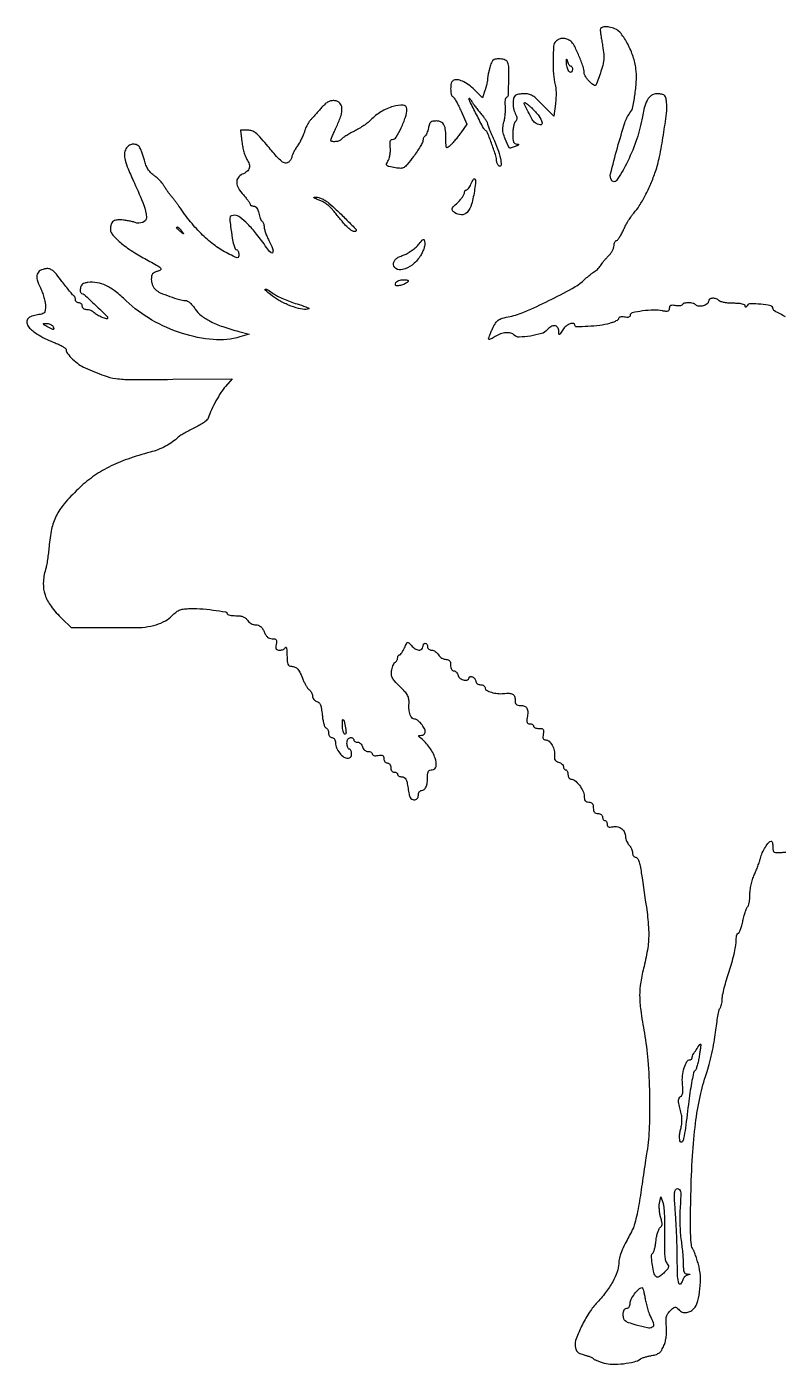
# Model space of a CAD drawing. Extents: x 0 to 658, y 1 to 582.
# Drawn here: x 0 to 329, y 1 to 582 of the extents above; entities that cross this region are included whole.
import ezdxf

# ---------------------------------------------------------------- set-up
doc = ezdxf.new("R2010")
doc.units = 0

msp = doc.modelspace()

# ---------------------------------------------------------------- linework, layer by layer
msp.add_lwpolyline([(329.55856, 455.901382, -0.00926), (324.754093, 458.452816, -0.262263), (324.042394, 459.610709, 0.34719), (323.096714, 460.718787, 0.024228), (318.769394, 461.361828, 0.025044), (314.35709, 461.578188, 0.256343), (312.810223, 460.727175, -0.021957), (312.450011, 460.21164, -0.202998), (312.218341, 460.080078, -0.387467), (312.064716, 460.190541, -0.048687), (312.015313, 460.634615, 0.292465), (311.703231, 461.108309, 0.050109), (310.630424, 461.462691, 0.037384), (309.023411, 461.696006, 0.017363), (306.915385, 461.769231, -0.020163), (304.886952, 461.851062, -0.024344), (302.996731, 462.096875, -0.024073), (301.454572, 462.451677, -0.128482), (300.715385, 462.884615, 0.110935), (299.383952, 463.727601, 0.100395), (297.7694, 463.960642, 0.132282), (296.496802, 463.539188, 0.252136), (296, 462.616631, -0.239968), (295.430294, 461.497944, -0.086479), (293.77969, 460.687935, -0.082105), (291.872244, 460.458251, -0.1875), (290.567247, 461.032753, 0.137901), (289.333885, 461.724792, 0.055135), (287.395381, 461.972498, 0.055453), (285.529206, 461.796829, 0.205985), (284.582884, 461.134109, -0.174824), (284.204612, 460.83376, -0.0501), (283.463549, 460.664299, -0.043863), (282.529283, 460.629694, -0.034573), (281.523867, 460.750687, 0.032424), (280.294143, 460.90403, 0.127542), (279.550908, 460.757633, 0.19199), (279.142853, 460.31363, 0.091219), (279, 459.537122, -0.094858), (278.845214, 458.728581, -0.217319), (278.40742, 458.308701, -0.117568), (277.572328, 458.222829, -0.021156), (276.021763, 458.49522, 0.061362), (272.305849, 458.844174, 0.027699), (267.421007, 458.431296, 0.019684), (262.869803, 457.607494, 0.351591), (262, 456.523449, -0.180483), (261.819172, 456.038812, -0.140522), (261.344317, 455.729505, -0.086156), (260.561643, 455.630177, -0.035823), (259.5, 455.755249, 0.038103), (258.522257, 455.865924, 0.06814), (257.718932, 455.785709, 0.102448), (257.190983, 455.537306, 0.235947), (257, 455.155121, -0.236642), (256.757591, 454.671619, -0.036702), (255.827228, 454.077966, -0.034286), (254.536895, 453.492367, -0.023619), (253.007584, 453.002042, -0.033919), (248.834324, 452.176822, -0.018741), (243.655746, 451.709837, -0.009642), (238.678764, 451.544677, -0.418287), (238, 452.214079, 0.351364), (237.382639, 452.984142, 0.145449), (235.95882, 452.884837, 0.082944), (234.144138, 451.836123, 0.08175), (232.758226, 450.25, -0.003946), (231.633549, 448.467579, -0.181689), (231.292738, 448.213534, -0.480653), (231.076104, 448.366561, -0.011968), (231.026609, 449.75, 0.155895), (230.514447, 451.289694, 0.220238), (229.269378, 451.98094, 0.154801), (227.546986, 451.57056, 0.080582), (225.843677, 450.130396, -0.146277), (223.47775, 448.606541, -0.031612), (218.6738, 447.539809, -0.029437), (213.833035, 447.071478, -0.2087), (211.686178, 447.913822, 0.138709), (210.176613, 448.757694, 0.075277), (208.041632, 448.937047, 0.066387), (205.662011, 448.457051, 0.062185), (203.433608, 447.364542, -0.016488), (202.450365, 446.765671, -0.025662), (201.562559, 446.322728, -0.023178), (200.840659, 446.046772, -0.289377), (200.569133, 446.114542, -0.272129), (200.496332, 446.423448, -0.009835), (200.89221, 447.619629, -0.015627), (201.451947, 449.060511, -0.010036), (202.186368, 450.696961, -0.027825), (203.520464, 453.153273, -0.102013), (204.729227, 454.433965, -0.085995), (206.454607, 455.244959, -0.016435), (209.836026, 456.054395, 0.052577), (216.162853, 458.061176, 0.011259), (226.626378, 462.919906, 0.010803), (236.841481, 468.223006, 0.060306), (241.850705, 471.806072, -0.009184), (243.108183, 472.915688, -0.008199), (244.453463, 474.02204, -0.008254), (245.695132, 474.976476, -0.025146), (246.579605, 475.566831, 0.04084), (247.3415, 476.110649, 0.024509), (248.154867, 476.869217, 0.024447), (248.894895, 477.708975, 0.038702), (249.433169, 478.502384, -0.029255), (249.999552, 479.37211, -0.012685), (250.847556, 480.462285, -0.012502), (251.810382, 481.579148, -0.016234), (252.75, 482.550224, 0.043165), (253.611027, 483.541646, 0.037053), (254.339063, 484.716479, 0.038736), (254.839817, 485.890165, 0.081639), (255, 486.864671, -0.044636), (255.073115, 487.682055, -0.064485), (255.292245, 488.372747, -0.084371), (255.614686, 488.839683, -0.202216), (255.994877, 489, 0.229076), (256.494986, 489.241815, 0.020773), (257.333363, 490.395312, 0.023642), (258.252751, 491.930201, 0.016205), (259.154362, 493.75, -0.017105), (260.15064, 495.751816, -0.013673), (261.355012, 497.839063, -0.013894), (262.577204, 499.710733, -0.033696), (263.606275, 501, 0.044811), (265.99246, 504.129535, 0.020338), (268.559357, 508.600237, 0.019299), (270.998678, 513.755726, 0.019605), (273.019308, 519.057315, 0.031232), (274.737994, 525.453833, 0.010636), (276.449261, 534.923814, 0.009366), (277.75408, 544.266006, 0.054085), (277.813712, 549.24526, 0.031951), (277.524319, 551.03884, 0.136109), (277.014127, 551.985283, 0.142137), (276.102572, 552.51139, 0.035992), (274.399231, 552.802228, 0.128138), (271.764549, 552.383191, 0.146091), (269.821551, 550.737493, 0.080211), (268.343135, 547.40764, 0.019353), (267.027878, 541.5, -0.039955), (264.518219, 532.074687, -0.031538), (260.375641, 522.362023, -0.03409), (256.138264, 515.201742, -0.555712), (253.847771, 515.307535, -0.191539), (253.483847, 518.054599, -0.005836), (256.473072, 529.361663, -0.00926), (259.69007, 540.19553, -0.086806), (261.928804, 544.492116, 0.111637), (263.16716, 547.183969, 0.018474), (264.15014, 552.846768, 0.021417), (264.708521, 558.892292, 0.042803), (264.534511, 563.686469, 0.05185), (263.315105, 569.003516, 0.039595), (260.943987, 574.48603, 0.039978), (258.057646, 579.016431, 0.141), (255.323009, 581.067292, 0.036932), (252.893778, 581.790857, 0.069174), (250.853609, 581.949351, 0.113671), (249.507316, 581.552039, 0.2707), (249, 580.683659, 0.033325), (249.053836, 579.876811, 0.003908), (249.307496, 578.090596, 0.004671), (249.645963, 575.969326, 0.003807), (250.046794, 573.704688, -0.027255), (250.536228, 569.910849, -0.05741), (250.414999, 566.947888, -0.038925), (249.580404, 563.437191, -0.007097), (247.442329, 557.100203, -0.147617), (247.059273, 556.577815, -0.24123), (246.53016, 556.486145, -0.096479), (245.743787, 556.909867, -0.016901), (244.473902, 558.024517, -0.030665), (243.527101, 559.030106, -0.032158), (242.726561, 560.128778, -0.033984), (242.166159, 561.160817, -0.107712), (241.999496, 561.924314, 0.083544), (241.535299, 564.677698, 0.016742), (239.742199, 569.339369, 0.015026), (237.660996, 573.868579, 0.115509), (236.182109, 575.657597, 0.070813), (234.493313, 576.599202, 0.094875), (232.77153, 576.909055, 0.10155), (231.14542, 576.556446, 0.092627), (229.728629, 575.585772, 0.178986), (228.762235, 573.485126, 0.015842), (228.49368, 567.557472, 0.021698), (228.677993, 561.373363, 0.048191), (229.472314, 556.731871, -0.048194), (229.717281, 555.30039, -0.016093), (229.804437, 553.175264, -0.015848), (229.750106, 550.801945, -0.017431), (229.544696, 548.511434), (228.863475, 543.059127), (223.912603, 548.088788, 0.01166), (220.974802, 550.937328, 0.062241), (219.163135, 552.237081, 0.096124), (217.467442, 552.773441, 0.049386), (215.230865, 552.809225, 0.023587), (213.128507, 552.534669, 0.123975), (212.075088, 552.059538, 0.154704), (211.494485, 551.198767, 0.043253), (211.167911, 549.587643, 0.043103), (211.132648, 548.300283, 0.028973), (211.304051, 546.838173, 0.029214), (211.637946, 545.431411, 0.050029), (212.097705, 544.317437, -0.028851), (212.662335, 543.098252, -0.088436), (212.842193, 542.209219, -0.12112), (212.680217, 541.477555, -0.081798), (212.179794, 540.779794, 0.114903), (211.723834, 540.046997, 0.028941), (211.346564, 538.683439, 0.027997), (211.086795, 537.032662, 0.025031), (211, 535.3, 0.01678), (211.074052, 533.094013, 0.07874), (211.355429, 531.860467, 0.155459), (211.896525, 531.204689, 0.134877), (212.75, 530.936614, -0.034598), (213.470924, 530.860365, -0.533259), (213.555418, 530.669346, -0.148072), (213.237086, 530.393817, -0.009732), (212.104816, 529.915131, -0.010982), (211.176887, 529.567389, -0.017889), (210.373717, 529.318223, -0.012122), (209.721878, 529.158156, -0.344608), (209.575161, 529.228517, -0.012253), (207.683761, 533.294596, -0.050069), (206.851855, 535.884194, -0.072676), (206.707721, 538.075364, -0.047533), (207.147844, 540.573276, 0.026666), (207.515771, 542.249418, 0.017924), (207.763983, 544.194592, 0.01808), (207.868743, 546.100218, 0.033758), (207.793506, 547.643056, -0.027379), (207.713697, 548.939683, -0.039608), (207.796748, 550.084075, -0.045259), (208.009821, 550.946998, -0.233224), (208.349702, 551.283234, 0.311106), (209.091762, 552.267888, 0.006822), (209.274078, 558.564782, 0.010458), (209.239781, 564.673943, 0.132529), (208.588042, 566.857545, 0.133808), (208.117391, 567.297046, 0.044494), (207.239269, 567.664404, 0.040554), (206.147524, 567.91569, 0.036307), (204.987987, 568, 0.049339), (203.396718, 567.842595, 0.141963), (202.42199, 567.336087, 0.110901), (201.730346, 566.300004, 0.024213), (201.052581, 564.25, 0.00969), (200.653512, 562.696894, 0.009725), (200.315435, 561.131334, 0.009588), (200.073526, 559.755564, 0.037867), (200.005577, 558.899223, -0.042758), (199.932285, 558.077412, -0.013179), (199.684049, 556.857638, -0.013078), (199.333123, 555.501866, -0.013999), (198.918845, 554.197045), (197.837691, 551.095642), (194.399779, 554.533555, 0.038546), (191.772127, 556.784543, 0.056718), (189.133566, 558.2882, 0.071259), (186.791787, 558.917148, 0.170031), (185.056835, 558.535126, 0.208582), (184.261728, 557.387641, 0.048583), (184.028052, 555.000904, 0.048582), (184.259287, 552.614184, 0.208847), (185.05327, 551.467077, -0.114789), (185.58904, 550.934775, -0.011416), (186.521564, 549.369292, -0.013899), (187.551271, 547.422926, -0.010607), (188.572659, 545.239789), (191.038777, 539.663457), (188.442696, 535.91731, -0.011193), (187.307745, 534.355442, -0.009561), (186.044241, 532.760301, -0.009671), (184.839409, 531.353922, -0.026888), (183.923307, 530.430594, -0.020219), (182.707446, 529.416568, -0.392327), (182.259887, 529.458335, -0.177501), (182.025592, 530.047236, -0.005953), (181.986345, 532.595012, 0.020138), (181.797452, 536.90809, 0.093393), (181.13444, 539.301082, 0.169464), (179.871385, 540.546901, 0.111152), (177.858369, 541, 0.041442), (176.301581, 540.870746, 0.136999), (175.378375, 540.438402, 0.130445), (174.786949, 539.575944, 0.036084), (174.345838, 537.979191, -0.022316), (174.050612, 536.783255, -0.026569), (173.66334, 535.687645, -0.026878), (173.245644, 534.815467, -0.129935), (172.870838, 534.420174, 0.096425), (172.537272, 534.112012, 0.052647), (172.255809, 533.628881, 0.049719), (172.064596, 533.057547, 0.05596), (172, 532.482192, -0.123107), (171.793704, 531.65702, -0.012132), (170.779183, 529.861156, -0.014739), (169.43569, 527.755696, -0.011171), (167.844029, 525.525156, -0.009111), (165.180432, 522.09557, -0.082095), (163.766506, 520.834261, -0.141773), (162.333163, 520.417561, -0.044987), (160.094029, 520.616607, -0.007144), (157.09051, 521.203166, -0.158676), (156.329443, 521.640825, -0.289503), (156.210807, 522.329509, -0.024602), (157.015094, 524.028204, 0.059442), (157.438934, 525.112423, 0.028718), (157.730322, 526.57628, 0.027994), (157.861899, 528.156126, 0.03585), (157.796915, 529.61385, -0.023856), (157.693673, 531.118365, -0.06809), (157.813982, 532.158465, -0.122789), (158.144559, 532.77013, -0.21078), (158.665617, 533, 0.261296), (160.310052, 533.922344, 0.025867), (162.548539, 538.051752, 0.031865), (164.392762, 542.651548, 0.077404), (164.984944, 546.25, 0.404468), (163.419714, 547.896493, 0.085317), (159.080532, 547.337001, 0.059963), (153.696039, 544.943815, 0.071046), (149.369466, 541.446, -0.042079), (148.208321, 540.390835, -0.014854), (146.381721, 539.076296, -0.014624), (144.279397, 537.743998, -0.016647), (142.190235, 536.596399, 0.010173), (140.210781, 535.542185, 0.013117), (138.439593, 534.490216, 0.010915), (137.013491, 533.547687, 0.10321), (136.511752, 533.019016, -0.179954), (135.644043, 532.344016, -0.056107), (133.99793, 532.022427, -0.062251), (132.477217, 532.088629, -0.365864), (132, 532.653509, -0.096684), (132.086609, 533.097219, -0.00347), (132.752039, 534.704729, -0.006273), (133.57924, 536.597796, -0.004343), (134.560132, 538.718693, 0.031846), (136.404175, 543.359722, 0.097912), (136.804739, 546.700439, 0.17959), (135.840731, 548.795442, 0.169035), (133.716296, 549.819675, 0.066458), (132.218119, 549.79213, 0.083017), (130.898033, 549.359411, 0.065064), (129.563461, 548.42196, 0.025715), (127.987633, 546.819675, -0.00059), (126.72358, 545.398169, -0.000474), (125.360222, 543.871547, -0.000479), (124.097301, 542.462804, -0.001224), (123.178729, 541.445166, 0.039534), (122.413079, 540.453935, 0.023352), (121.654132, 539.164463, 0.023271), (121.012713, 537.797557, 0.036593), (120.606067, 536.566581, -0.036965), (120.16378, 535.231048, -0.015732), (119.386237, 533.513764, -0.015465), (118.438176, 531.725789, -0.019595), (117.448675, 530.13928, 0.013567), (116.511108, 528.675622, 0.01663), (115.719298, 527.257806, 0.015189), (115.136413, 526.03775, 0.104204), (115, 525.39031, -0.090969), (114.904905, 524.871959, -0.042895), (114.608712, 524.256616, -0.040612), (114.177626, 523.647034, -0.045372), (113.667955, 523.13939, -0.209074), (112.264234, 522.734962, -0.135378), (110.684004, 523.404594, -0.047237), (108.407732, 525.586964, -0.006109), (104.060436, 530.75, 0.010634), (101.19513, 534.091118, 0.047913), (99.306281, 535.832827, 0.081748), (97.664011, 536.700388, 0.080894), (95.824253, 537), (92.721418, 537), (93.328574, 531.873517, 0.022144), (93.679133, 529.730787, 0.019467), (94.229764, 527.531986, 0.019915), (94.883424, 525.586462, 0.054073), (95.543853, 524.292728, -0.068322), (96.523378, 522.231416, -0.15358), (96.527482, 520.518485, -0.14869), (95.545116, 519.075147, -0.062695), (93.528065, 517.830833, 0.129), (91.687604, 516.329975, 0.172311), (91.078291, 514.27941, 0.121685), (91.850248, 511.735437, 0.050882), (94, 508.838857, -0.010936), (95.149133, 507.524092, -0.01506), (96.11875, 506.290838, -0.011658), (96.860835, 505.235501, -0.148461), (97, 504.777139, 0.188116), (97.115734, 504.480411, 0.089167), (97.447969, 504.228285, 0.068986), (97.941404, 504.057314, 0.048987), (98.525, 504, -0.160572), (99.177823, 503.784801, -0.080167), (99.792644, 503.155742, -0.062856), (100.305843, 502.189907, -0.041391), (100.654162, 500.979191, 0.022316), (100.949388, 499.783255, 0.026569), (101.33666, 498.687645, 0.026878), (101.754356, 497.815467, 0.129935), (102.129162, 497.420174, -0.121581), (102.463577, 497.078899, -0.047924), (102.744191, 496.478946, -0.043767), (102.935591, 495.742423, -0.041716), (103, 494.971777, 0.067079), (103.134205, 493.975926, 0.017872), (103.614, 492.444721, 0.017789), (104.290128, 490.726873, 0.017488), (105.090212, 489.051428, -0.022448), (106.684726, 485.625415, -0.187865), (106.717103, 483.948816, -0.555732), (105.875966, 483.774596, -0.037961), (103.997032, 486.075993, 0.015103), (99.715188, 491.839002, 0.027321), (95.823763, 496.241733, 0.030628), (92.501298, 499.221662, 0.169049), (90.264982, 500, 0.051288), (88.814587, 499.850833, 0.254313), (88.210461, 499.338838, 0.118417), (88.06468, 498.257055, 0.008627), (88.424331, 495.25, 0.005177), (89.185267, 490.098276, 0.024121), (89.79711, 487.159024, 0.04033), (90.39048, 485.449477, 0.297351), (91.079455, 485, -0.205479), (91.431323, 484.849023, -0.083186), (91.72959, 484.407552, -0.063464), (91.932399, 483.755229, -0.043695), (92, 482.983154, -0.072952), (91.839981, 481.89225, -0.355716), (91.359542, 481.566386, -0.092189), (90.349635, 481.847392, -0.004559), (87.25, 483.399976, -0.041109), (81.678973, 486.859069, -0.032772), (76.282522, 491.435365, -0.02984), (71.057093, 497.13214, -0.022514), (66, 503.958651, 0.009292), (65.293202, 504.967447, 0.005243), (64.400687, 506.165638, 0.005231), (63.474622, 507.35599, 0.008544), (62.661912, 508.343271, -0.014002), (61.848358, 509.353859, -0.007949), (60.918265, 510.61911, -0.007932), (60.021047, 511.924574, -0.012957), (59.307235, 513.062211, 0.038438), (58.523086, 514.18109, 0.02099), (57.404635, 515.430625, 0.020805), (56.154684, 516.611809, 0.030951), (54.959978, 517.526898, -0.05554), (53.633308, 518.650515, -0.050963), (52.542759, 520.069465, -0.045718), (51.66914, 521.823648, -0.031014), (50.990656, 523.951389, 0.013732), (50.47776, 525.775238, 0.014961), (49.878499, 527.516156, 0.014547), (49.279659, 528.970806, 0.068382), (48.803555, 529.736702, 0.127683), (47.42668, 530.72817, 0.128429), (45.74457, 530.921835, 0.123314), (44.13047, 530.265468, 0.112417), (42.950153, 528.906859, 0.113373), (42.347154, 526.69031, 0.070791), (42.621064, 524.0013, 0.039461), (43.887152, 520.202897, 0.009063), (46.637607, 514.023056, -0.015186), (50.767211, 504.429981, -0.090063), (51.82899, 499.095959, -0.318492), (50.332647, 496.907916, -0.174164), (46.92654, 496.875764, 0.025718), (45.450035, 497.306748, 0.015693), (43.670199, 497.669756, 0.015715), (41.879137, 497.919207, 0.026746), (40.369829, 498, 0.031037), (38.589658, 497.889392, 0.115269), (37.542266, 497.502746, 0.135991), (36.870314, 496.732447, 0.050314), (36.377004, 495.365967, 0.073841), (36.226015, 493.837904, 0.106215), (36.575085, 492.528664, 0.068323), (37.574476, 491.094576, 0.016297), (39.619081, 489.018062, 0.028016), (41.604292, 487.330501, 0.012009), (44.42868, 485.294899, 0.011838), (47.549434, 483.264491, 0.015291), (50.511129, 481.558688, -0.003794), (56.309965, 478.394086, -0.067352), (58.01351, 477.121355, -0.450475), (57.970821, 476.298743, -0.107043), (56.573216, 475.607732, 0.051338), (55.304645, 475.146836, 0.121059), (54.534775, 474.508815, 0.115537), (54.127395, 473.565786, 0.04446), (54, 472.135936, 0.053764), (54.128955, 470.94014, 0.041405), (54.514063, 469.684582, 0.042514), (55.079475, 468.558558, 0.073979), (55.75, 467.759271, 0.077289), (57.905233, 466.375341, 0.017126), (61.986591, 464.734303, 0.017538), (66.18766, 463.374774, 0.069589), (68.867405, 463, -0.14293), (69.721891, 462.750643, -0.039517), (70.849269, 461.899168, -0.036501), (72.0295, 460.686802, -0.031172), (73.090013, 459.252487, 0.085411), (75.641893, 456.484283, 0.044934), (79.602957, 453.968655, 0.035333), (84.998828, 451.653036, 0.018418), (92, 449.503342), (96.5, 448.301044), (92.5, 447.156099, -0.090302), (80.903731, 446.0082, -0.056684), (67.497742, 448.65177, -0.053896), (54.246326, 454.500175, -0.060117), (43.076808, 462.875676, 0.025527), (38.385466, 466.928069, 0.053553), (34.292943, 469.46209, 0.06744), (30.431736, 470.710554, 0.072925), (26.481923, 470.838802, 0.040191), (25.048947, 470.558049, 0.098108), (24.093924, 470.073649, 0.11788), (23.500018, 469.325742, 0.073977), (23.180449, 468.25, 0.038728), (23.125504, 467.388094, 0.062534), (23.226982, 466.660937, 0.088462), (23.457915, 466.170441, 0.243208), (23.787592, 466, -0.190019), (24.838911, 465.585493, -0.002844), (29.730184, 460.9662, -0.002726), (34.582853, 456.279994, -0.202032), (35, 455.289755, -0.500801), (34.56921, 454.967524, -0.024744), (32.623162, 455.646805, -0.029292), (30.567479, 456.624345, -0.070856), (29.225211, 457.631932, 0.059088), (28.560334, 458.155833, 0.03901), (27.692495, 458.59813, 0.039026), (26.767109, 458.900023, 0.059404), (25.928571, 459, -0.076226), (25.19176, 459.112985, -0.089419), (24.566518, 459.440625, -0.100747), (24.148544, 459.927955, -0.127718), (24, 460.5, 0.099038), (23.885486, 461.072457, 0.097945), (23.559375, 461.559375, 0.097945), (23.072457, 461.885486, 0.099038), (22.5, 462, -0.09335), (21.92741, 462.107842, -0.096425), (21.440625, 462.416146, -0.099164), (21.114816, 462.876128, -0.105033), (21, 463.416667, 0.048968), (20.944374, 463.983289, 0.052342), (20.779688, 464.515104, 0.058488), (20.537453, 464.936478, 0.12921), (20.25, 465.166667, -0.111663), (19.800485, 465.50179, -0.00426), (18.449274, 467.108477, -0.00746), (16.885352, 469.059136, -0.005168), (15.173061, 471.308998, 0.011424), (12.777628, 474.37608, 0.053015), (11.180255, 475.953025, 0.095783), (9.794035, 476.678321, 0.103018), (8.273923, 476.808998, 0.094374), (5.746102, 476.005541, 0.198262), (4.467518, 474.435409, 0.143367), (4.45004, 471.997517, 0.043685), (5.780885, 468.514104, -0.024737), (6.630508, 466.520083, -0.01998), (7.348135, 464.305508, -0.02042), (7.845804, 462.20446, -0.047973), (8, 460.601057, -0.031459), (7.875245, 458.620214, -0.166892), (7.403287, 457.659265, -0.137949), (6.38827, 457.092359, -0.019159), (4, 456.615991, 0.055953), (1.538539, 455.933825, 0.158577), (0.188571, 454.804409, 0.200795), (-0.060771, 453.290783, 0.094855), (0.765313, 451.45182, 0.081778), (2.30537, 449.877929, 0.022397), (5.202957, 447.945025, 0.022349), (8.681744, 446.049942, 0.023688), (12.25, 444.512842, -0.019406), (14.06965, 443.747391, -0.028132), (15.604687, 442.922217, -0.027227), (16.736137, 442.141606, -0.232147), (17, 441.603924, 0.171578), (17.584969, 439.949431, 0.031478), (19.811268, 437.524054, 0.034186), (22.575722, 435.21025, 0.054771), (25.24458, 433.685308, 0.012794), (33.529587, 430.336785, 0.057301), (38.600858, 429.074086, 0.032288), (44.934164, 428.661853, 0.002121), (63.268787, 428.73148), (89.154158, 428.939607), (86.238367, 425.618704, 0.036347), (84.219652, 422.951442, 0.018416), (82.058953, 419.333575, 0.018234), (80.101496, 415.432732, 0.026689), (78.693884, 411.859453, -0.137066), (78.154388, 411.061196, -0.021608), (76.643893, 409.886897, -0.022617), (74.691967, 408.629186, -0.018039), (72.483475, 407.448113, 0.007214), (70.230098, 406.305054, 0.008633), (68.142995, 405.161779, 0.007596), (66.420148, 404.143994, 0.054988), (65.660089, 403.555747, -0.039266), (63.178326, 401.507341, -0.030115), (60.181957, 399.664778, -0.029294), (56.884751, 398.142447, -0.031199), (53.5, 397.052264, 0.022358), (43.720279, 394.092, 0.033726), (35.545049, 390.576995, 0.037011), (28.505615, 386.285485, 0.036778), (22.16, 380.994802, 0.024075), (16.193439, 374.643145, 0.059826), (12.66934, 369.339693, 0.064765), (10.658847, 363.613078, 0.032362), (9.558146, 356, -0.009887), (9.286476, 353.255268, -0.008519), (8.895002, 350.383189, -0.008605), (8.450571, 347.789709, -0.024437), (8.022165, 346.006602, 0.061801), (7.074819, 340.181037, 0.090904), (7.814864, 335.061112, 0.080298), (10.432879, 330.094509, 0.038769), (15.201949, 324.688286), (19.129474, 320.876572), (29.814737, 320.891725, -0.00093), (34.309002, 320.889734, -0.000831), (38.976829, 320.871227, -0.000833), (43.171873, 320.840638, -0.002588), (46, 320.800665, 0.034471), (51.339625, 321.065761, 0.044959), (56.123643, 322.07733, 0.050907), (60.104087, 323.76006, 0.079604), (63.034773, 326.037224, -0.038181), (64.572392, 327.450008, -0.065225), (66.068604, 328.339823, -0.061414), (67.806721, 328.846373, -0.030104), (70.104676, 329.078606, -0.026385), (75.051463, 329.018105, -0.016432), (80.825651, 328.451295, -0.007539), (86.331878, 327.642818, -0.367845), (87, 326.857544, 0.307389), (87.226013, 326.524648, 0.038429), (88.104339, 326.251903, 0.034578), (89.318566, 326.062004, 0.021506), (90.759453, 326, -0.031208), (92.563583, 325.887285, -0.06387), (93.933904, 325.533943, -0.079355), (94.972788, 324.913602, -0.079132), (95.767927, 324, 0.074269), (96.42104, 323.234769, 0.052843), (97.346296, 322.5875, 0.05279), (98.387937, 322.147889, 0.073602), (99.387154, 322, -0.076782), (100.545407, 321.821079, -0.096917), (101.495202, 321.302503, -0.081572), (102.292565, 320.384203, -0.039907), (103, 319, 0.040396), (103.691461, 317.650306, 0.076529), (104.483175, 316.723507, 0.092243), (105.405544, 316.186641, 0.085999), (106.482648, 316, -0.04657), (107.632748, 315.892648, -0.195091), (108.205514, 315.524321, -0.168962), (108.407054, 314.821345, -0.033344), (108.244751, 313.5, 0.032959), (108.085609, 312.212582, 0.154623), (108.267699, 311.498629, 0.197339), (108.794861, 311.118619, 0.058797), (109.80009, 311, 0.05687), (110.615174, 311.093008, 0.05768), (111.384231, 311.367188, 0.063566), (111.995157, 311.771529, 0.119475), (112.337719, 312.25, -0.630745), (112.533807, 312.26214, -0.085719), (112.717133, 311.7375, -0.026884), (112.856295, 310.493374, -0.010255), (112.921053, 308.75, 0.013534), (113.032848, 306.192513, 0.080163), (113.338132, 304.892983, 0.172534), (113.923666, 304.241877, 0.124809), (114.877555, 304, -0.105612), (116.381901, 303.678661, -0.110691), (117.594577, 302.77318, -0.06705), (118.717627, 301.04035, -0.017703), (120.023679, 298, 0.02241), (120.640084, 296.601511, 0.023839), (121.367821, 295.293216, 0.024315), (122.097949, 294.234911, 0.092703), (122.691276, 293.70031, -0.086816), (123.192239, 293.259423, -0.05372), (123.615562, 292.596886, -0.051895), (123.90293, 291.827666, -0.063543), (124, 291.066941, 0.094121), (124.140015, 290.329727, 0.075254), (124.546453, 289.629005, 0.074103), (125.149463, 289.070578, 0.086041), (125.860264, 288.746793, -0.133566), (126.783402, 288.216598, -0.099572), (127.435285, 287.233255, -0.057329), (127.892468, 285.596521, -0.015516), (128.233431, 282.922439, 0.018915), (128.51196, 280.850346, 0.027016), (128.926676, 279.042223, 0.025725), (129.40519, 277.649385, 0.220128), (129.873167, 277.208944, -0.13178), (130.30444, 276.92404, -0.067115), (130.668993, 276.380648, -0.059451), (130.916203, 275.677604, -0.054896), (131, 274.916667, 0.076722), (131.113024, 274.184424, 0.089679), (131.440625, 273.563021, 0.100762), (131.92795, 273.14761, 0.12694), (132.5, 273, -0.137322), (133.108533, 272.829658, -0.114556), (133.590221, 272.358835, -0.089286), (133.897732, 271.611978, -0.053171), (134, 270.65301, 0.106029), (134.461679, 268.500356, 0.064163), (135.831273, 266.269948, 0.066509), (137.631213, 264.562161, 0.15787), (139.367295, 264, 0.110431), (140.020785, 264.146112, 0.112021), (140.545912, 264.55624, 0.099825), (140.884118, 265.197022, 0.071786), (141, 266, 0.048028), (140.926307, 266.765418, 0.068025), (140.70625, 267.4125, 0.088204), (140.381882, 267.848523, 0.191087), (140, 268, -0.226478), (139.617064, 268.182831, -0.074992), (139.29375, 268.734375, -0.057076), (139.073116, 269.542644, -0.038131), (139, 270.5, -0.04716), (139.09863, 271.543379, -0.088208), (139.4, 272.333333, -0.118484), (139.88002, 272.822179, -0.140575), (140.5, 273, -0.064853), (141.073457, 272.925306, -0.082425), (141.559375, 272.70625, -0.098894), (141.884432, 272.381354, -0.148195), (142, 272, 0.156778), (142.122603, 271.618601, 0.097394), (142.468126, 271.29375, 0.079473), (142.984222, 271.074462, 0.060868), (143.59362, 271, -0.114309), (144.241886, 270.849832, -0.075597), (144.872748, 270.4125, -0.069688), (145.391003, 269.764455, -0.070024), (145.710251, 269, 0.081717), (146.051899, 268.232588, 0.073995), (146.631104, 267.584907, 0.076311), (147.354863, 267.149974, 0.097502), (148.116631, 267, -0.057358), (148.836987, 266.917091, -0.076643), (149.44676, 266.672005, -0.095604), (149.855439, 266.309364, -0.165072), (150, 265.883423, 0.222095), (150.189445, 265.477964, 0.112088), (150.702744, 265.215051, 0.072403), (151.501153, 265.130452, 0.037491), (152.5, 265.244751, -0.032898), (153.753309, 265.399832, -0.141627), (154.478407, 265.234605, -0.196163), (154.870273, 264.747994, -0.072767), (155, 263.861328, 0.079112), (155.113208, 263.150319, 0.090879), (155.440625, 262.546765, 0.100774), (155.927921, 262.143259, 0.123305), (156.5, 262, -0.130775), (157.075754, 261.846791, -0.10214), (157.5625, 261.416667, -0.08892), (157.888136, 260.769411, -0.072314), (158, 260, 0.072314), (158.111864, 259.230589, 0.08892), (158.4375, 258.583333, 0.10214), (158.924246, 258.153209, 0.130775), (159.5, 258, -0.064853), (160.073457, 257.925306, -0.082425), (160.559375, 257.70625, -0.098894), (160.884432, 257.381354, -0.148195), (161, 257, 0.183606), (161.145068, 256.618266, 0.090576), (161.559935, 256.29375, 0.070456), (162.17677, 256.073841, 0.050489), (162.906162, 256, -0.134917), (163.883076, 255.731509, -0.139856), (164.569612, 255.004041, -0.070761), (165.064963, 253.591409, -0.014825), (165.5, 251, 0.014825), (165.935037, 248.408591, 0.070761), (166.430388, 246.995959, 0.139856), (167.116924, 246.268491, 0.134917), (168.093838, 246, 0.080013), (168.91019, 246.13148, 0.123128), (169.51173, 246.512307, 0.119111), (169.875984, 247.142232, 0.071916), (170, 248, -0.067898), (170.104293, 248.764468, -0.0845), (170.409197, 249.4125, -0.09971), (170.8618, 249.845839, -0.14217), (171.393011, 250, 0.18323), (172.497862, 250.418948, 0.110688), (173.327789, 251.568186, 0.070776), (173.839727, 253.464741, 0.030592), (174, 256.081787, -0.032499), (174.094247, 257.530236, -0.118266), (174.421338, 258.385223, -0.163879), (175.030179, 258.843377, -0.080229), (176, 259, 0.376388), (177.669093, 260.46383, 0.11859), (177.290651, 264.046958, 0.07012), (174.83945, 268.740197, 0.06362), (171.115933, 272.75, -0.011022), (170.266167, 273.491363, -0.251224), (170.161991, 273.78669, -0.350789), (170.358996, 273.967624, -0.017038), (171.30887, 274, 0.086755), (171.954614, 274.112893, 0.094183), (172.503231, 274.437267, 0.100216), (172.870188, 274.920726, 0.112847), (173, 275.488569, 0.128879), (172.592394, 277.04366, 0.046143), (171.278447, 278.94416, 0.045469), (169.681841, 280.532458, 0.174725), (168.384748, 281, -0.219129), (167.285604, 281.506006, -0.091385), (166.447404, 282.950942, -0.064539), (165.97014, 285.141808, -0.038049), (165.944571, 287.82459, 0.057019), (165.854953, 289.71448, 0.082285), (165.32093, 291.296753, 0.059318), (164.1593, 292.965197, 0.017172), (161.991405, 295.241395, -0.014393), (159.706298, 297.61412, -0.069413), (158.652162, 299.157587, -0.106189), (158.285889, 300.597954, -0.058589), (158.431006, 302.416806, -0.026373), (158.737875, 303.621647, -0.033473), (159.151942, 304.692228, -0.035498), (159.605607, 305.50914, -0.167595), (160.022645, 305.833333, 0.114736), (160.396414, 306.066191, 0.069066), (160.712902, 306.484896, 0.063386), (160.92705, 307.016824, 0.064121), (161, 307.583333, -0.060132), (161.06539, 308.125089, -0.078897), (161.258112, 308.583854, -0.097057), (161.543541, 308.891053, -0.158459), (161.87868, 309, 0.208343), (162.294819, 309.181267, 0.033582), (162.865354, 309.88386, 0.032277), (163.462203, 310.856533, 0.02329), (164.00368, 312.008883, -0.009598), (164.856884, 313.961813, -0.20709), (165.313847, 314.371829, -0.28483), (165.840622, 314.247337, -0.01733), (166.992295, 313.008883, 0.073252), (168.578017, 311.645621, 0.116166), (170.263193, 311.063568, 0.196152), (171.480976, 311.421821, 0.228165), (172, 312.5, -0.064853), (172.074694, 313.073457, -0.082425), (172.29375, 313.559375, -0.098894), (172.618646, 313.884432, -0.148195), (173, 314, -0.148195), (173.381354, 313.884432, -0.098894), (173.70625, 313.559375, -0.082425), (173.925306, 313.073457, -0.064853), (174, 312.5, 0.116549), (174.135204, 311.927847, 0.100519), (174.516839, 311.440625, 0.093045), (175.087527, 311.113561, 0.083909), (175.759453, 311, -0.094507), (176.524457, 310.854101, -0.052496), (177.368967, 310.4125, -0.049758), (178.159659, 309.765034, -0.056806), (178.767927, 309, 0.063621), (179.39336, 308.234941, 0.051408), (180.235059, 307.5875, 0.053089), (181.154347, 307.146968, 0.085407), (182.008474, 307, -0.076509), (182.938224, 306.856894, -0.149265), (183.550847, 306.43617, -0.1239), (183.893675, 305.680947, -0.044926), (184, 304.5, 0.048383), (184.096803, 303.501959, 0.078166), (184.388337, 302.701796, 0.103874), (184.834362, 302.185407, 0.164298), (185.383369, 302, -0.129214), (185.951305, 301.850737, -0.073972), (186.514007, 301.4125, -0.065681), (186.986593, 300.764694, -0.060903), (187.289749, 300, 0.177191), (188.148328, 298.762407, 0.099823), (189.842393, 298.01693, 0.134836), (191.371158, 298.09725, 0.323156), (192, 298.968615, -0.184534), (192.122486, 299.289193, -0.147206), (192.440625, 299.483616, -0.100118), (192.925634, 299.511135, -0.055937), (193.5, 299.361626, -0.074185), (194.073431, 299.037471, -0.064359), (194.559375, 298.545909, -0.06686), (194.888097, 297.968559, -0.096313), (195, 297.393011, 0.14217), (195.154161, 296.8618, 0.09971), (195.5875, 296.409197, 0.0845), (196.235532, 296.104293, 0.067898), (197, 296, -0.071053), (197.764325, 295.890833, -0.086491), (198.4125, 295.572686, -0.10029), (198.845838, 295.100043, -0.136368), (199, 294.545313, 0.279055), (199.596945, 293.55902, 0.04817), (201.708102, 292.701068, 0.045973), (204.384869, 292.164434, 0.052245), (207, 292.160302, -0.029577), (209.480399, 292.268707, -0.118932), (210.939093, 291.8928, -0.181793), (211.724971, 291.000689, -0.090878), (212, 289.5, 0.045238), (212.11362, 288.246776, 0.146716), (212.489301, 287.511177, 0.152702), (213.197014, 287.120686, 0.050326), (214.393011, 287, -0.093397), (216.107307, 286.676963, -0.17694), (217.147664, 285.759404, -0.130336), (217.539333, 284.148922, -0.042085), (217.280426, 281.686619, 0.028528), (217.106409, 280.374397, 0.116617), (217.231515, 279.586056, 0.193192), (217.650068, 279.15549, 0.104847), (218.383423, 279, -0.059964), (219.001634, 278.925592, -0.078765), (219.52513, 278.70625, -0.096977), (219.875691, 278.381414, -0.158846), (220, 278, 0.217399), (220.174609, 277.617393, 0.078645), (220.69364, 277.29375, 0.0598), (221.457201, 277.073247, 0.040441), (222.361328, 277, -0.041059), (223.597317, 276.89833, -0.192578), (224.195599, 276.535916, -0.176753), (224.408166, 275.838287, -0.033701), (224.244751, 274.5, 0.033471), (224.099791, 273.317385, 0.118228), (224.236094, 272.56967, 0.184061), (224.649555, 272.151488, 0.107164), (225.348239, 272, -0.19096), (226.8017, 271.423886, -0.077961), (228.128339, 269.716071, -0.069913), (228.99882, 267.439637, -0.086659), (229.118249, 265.177577, 0.056431), (229.110144, 264.081739, 0.114375), (229.390547, 263.271322, 0.121236), (229.984856, 262.696611, 0.067995), (230.918944, 262.310946, -0.058548), (231.714704, 261.999788, -0.064446), (232.38869, 261.520234, -0.073247), (232.845075, 260.95289, -0.133586), (233, 260.383369, 0.070596), (233.07502, 259.854683, 0.086212), (233.29375, 259.406365, 0.100221), (233.618661, 259.106634, 0.137184), (234, 259, -0.191087), (234.381882, 258.848523, -0.088204), (234.70625, 258.4125, -0.068025), (234.926307, 257.765418, -0.048028), (235, 257, 0.060522), (235.093072, 256.233913, 0.078397), (235.367188, 255.582425, 0.095767), (235.773168, 255.142853, 0.156339), (236.25, 254.982723, -0.17294), (237.970297, 254.342431, -0.05247), (239.931705, 252.308089, -0.052314), (241.493904, 249.803948, -0.113796), (242, 247.609053, 0.041046), (242.102917, 246.357487, 0.123097), (242.44164, 245.576132, 0.153702), (243.054538, 245.146156, 0.076837), (244, 245, -0.07578), (244.935258, 244.857434, -0.149477), (245.55, 244.4375, -0.124434), (245.893532, 243.682766, -0.044917), (246, 242.5, 0.044917), (246.106468, 241.317234, 0.124434), (246.45, 240.5625, 0.149477), (247.064742, 240.142566, 0.07578), (248, 240, -0.072314), (248.769411, 239.888136, -0.08892), (249.416667, 239.5625, -0.10214), (249.846791, 239.075754, -0.130775), (250, 238.5, 0.064853), (250.074694, 237.926543, 0.082425), (250.29375, 237.440625, 0.098894), (250.618646, 237.115568, 0.148195), (251, 237, -0.158846), (251.381414, 236.875691, -0.096977), (251.70625, 236.52513, -0.078765), (251.925592, 236.001634, -0.059964), (252, 235.383423, 0.102688), (252.150608, 234.657829, 0.188686), (252.569774, 234.236062, 0.11992), (253.327661, 234.100652, 0.031757), (254.556452, 234.255542, -0.101804), (256.614266, 234.226677, -0.116185), (258.385794, 233.374711, -0.1176), (259.576094, 231.831715, -0.106132), (260, 229.857143, 0.062206), (260.109334, 228.981741, 0.039117), (260.440625, 228.004018, 0.038823), (260.925672, 227.077986, 0.056383), (261.5, 226.357143, -0.054664), (262.074273, 225.641413, -0.038656), (262.559375, 224.73125, -0.039128), (262.890877, 223.776513, -0.064082), (263, 222.928571, 0.071396), (263.105779, 222.191558, 0.086698), (263.413948, 221.566518, 0.100339), (263.871805, 221.148653, 0.135764), (264.409183, 221, -0.254198), (265.105461, 220.621562, -0.056892), (265.728575, 219.3684, -0.036525), (266.307431, 217.314846, -0.012299), (266.856078, 214.25, -0.004213), (269.337073, 197.154001, -0.026754), (270.057731, 188.406082, -0.04442), (269.650101, 181.62973, -0.025396), (268.023339, 173.590037, 0.022278), (266.577732, 166.667827, 0.041652), (266.131652, 160.965722, 0.033387), (266.59829, 154.489843, 0.009725), (268.173582, 144.611093, -0.025235), (269.688337, 132.759397, -0.013872), (270.403537, 118.150372, -0.013828), (270.310686, 103.821755, -0.031036), (269.266569, 93, 0.001944), (268.694645, 89.324085, 0.000794), (267.944865, 84.325, 0.000786), (267.156369, 78.952076, 0.001005), (266.447738, 74, -0.010458), (265.685102, 69.305304, -0.01177), (264.752098, 64.829112, -0.011449), (263.782588, 61.062567, -0.054288), (262.950873, 59, 0.005402), (259.893715, 53.141549, 0.02132), (258.207511, 49.440749, 0.034833), (257.321698, 46.724651, 0.059725), (257.021962, 44.364307, -0.085132), (256.378534, 40.764205, -0.041254), (254.426327, 36.498198, -0.035307), (251.35534, 31.833467, -0.024349), (247.271834, 27, 0.046612), (244.021253, 22.785836, 0.027306), (240.912024, 17.217721, 0.025225), (238.577264, 11.759988, 0.118085), (238.175499, 8.391513, 0.05617), (238.510342, 6.952306, 0.116544), (239.131782, 5.988838, 0.097279), (240.201116, 5.300481, 0.031511), (241.998441, 4.71482, -0.014261), (243.374785, 4.318271, -0.018217), (244.616548, 3.871355, -0.016317), (245.613349, 3.432732, -0.127117), (245.998441, 3.108345, 0.128662), (246.401021, 2.771316, 0.012541), (247.572135, 2.253936, 0.015236), (249.024836, 1.706387, 0.011487), (250.65138, 1.190721, 0.068765), (254.28854, 0.653206, 0.030567), (259.139889, 0.904277, 0.02957), (263.773697, 1.708978, 0.103929), (266.5, 2.986413, -0.074648), (267.11581, 3.319859, -0.014189), (268.330111, 3.720754, -0.014857), (269.787849, 4.109775, -0.013166), (271.32591, 4.429164, 0.034451), (273.392005, 4.950768, 0.091798), (274.721701, 5.675888, 0.090531), (275.714213, 6.835535, 0.032898), (276.68186, 8.78101, 0.03837), (277.291726, 10.627042, 0.028834), (277.684755, 12.73044, 0.027741), (277.844716, 14.960592, 0.02799), (277.755952, 17.188061, -0.019166), (277.606996, 19.77725, -0.067546), (277.799138, 21.42983, -0.08982), (278.387051, 22.712442, -0.05196), (279.499911, 23.999916, -0.018024), (280.799613, 25.135584, -0.1332), (281.545111, 25.466054, -0.207337), (282.186614, 25.297827, -0.053232), (282.972354, 24.533311, 0.099885), (284.253591, 23.499421, 0.111193), (285.787278, 23.094093, 0.101351), (287.459366, 23.372713, 0.070983), (289.132208, 24.305914, 0.154511), (290.968467, 26.913064, 0.039587), (292.148175, 31.999885, 0.039802), (292.548997, 37.783647, 0.054892), (291.92598, 42.948476, 0.012936), (291.329761, 45.230156, 0.012649), (290.612286, 47.495209, 0.012636), (289.882585, 49.449655, 0.045632), (289.276868, 50.630959, -0.114741), (288.596984, 52.574475, -0.017556), (288.296233, 56.691376, -0.012157), (288.209373, 63.124471, -0.002699), (288.387807, 74.130959, -0.009473), (289.082366, 91.248209, -0.016799), (290.394964, 105.306988, -0.020226), (292.373309, 117.033184, -0.031096), (295.115697, 126.951571, 0.018085), (296.311486, 130.876076, 0.010116), (297.494913, 135.725344, 0.010083), (298.494261, 140.681565, 0.01614), (299.124443, 144.951571, -0.007505), (299.608908, 148.678708, -0.010665), (300.159677, 151.974212, -0.006971), (300.713872, 154.695998, -0.135307), (301.110053, 155.45, 0.103892), (301.454324, 156.016938, 0.029233), (301.74212, 157.016875, 0.028129), (301.941915, 158.212711, 0.026344), (302.012056, 159.45, -0.050838), (302.193424, 161.162071, -0.00966), (302.898278, 164.221308, -0.01022), (303.867305, 167.774997, -0.00923), (305.012056, 171.409773, 0.011605), (306.155831, 175.102572, 0.01174), (307.122291, 178.830367, 0.011601), (307.811167, 182.110708, 0.04598), (308, 184.159773, -0.022827), (308.067228, 185.631537, -0.036537), (308.272924, 186.871933, -0.041847), (308.569072, 187.76254, -0.300082), (308.929102, 188, 0.290001), (309.349375, 188.266141, 0.020299), (309.91962, 189.610503, 0.023742), (310.492948, 191.381376, 0.015236), (310.99638, 193.482563, -0.013194), (311.500344, 195.624526, -0.017971), (312.074204, 197.523957, -0.014957), (312.644742, 199.043167, -0.158318), (313.067278, 199.54158, 0.185831), (313.430746, 200.019946, 0.025112), (313.726013, 201.269356, 0.026172), (313.931889, 202.849968, 0.0193), (314, 204.613881, -0.034157), (314.138715, 206.64208, -0.020195), (314.566029, 209.031585, -0.020152), (315.188361, 211.393392, -0.032392), (315.926909, 213.339555, 0.010287), (316.718357, 215.176131, 0.008071), (317.502938, 217.19793, 0.008173), (318.171746, 219.102644, 0.019799), (318.586244, 220.534691, -0.045501), (319.419846, 222.94407, -0.03408), (320.747479, 225.420208, -0.030669), (322.193408, 227.438667, -0.214707), (323.25, 227.968575, -0.28316), (323.538932, 227.806959, -0.055644), (323.779688, 227.233931, -0.044108), (323.945641, 226.408557, -0.027572), (324, 225.423531, 0.045837), (324.135064, 223.953303, 0.220122), (324.609068, 223.284482, 0.134863), (325.592962, 223.030311, 0.014194), (327.988491, 223.13504, -0.025783), (329.592485, 223.167964, -0.02983)], format="xyb")
for points in [[(236.069551, 565, -0.16638), (236.424503, 564.878523, -0.095293), (236.726681, 564.534896, -0.076199), (236.930941, 564.022285, -0.056832), (237, 563.416667, -0.19473), (236.554734, 562.31673, -0.419252), (235.728983, 562.31052, -0.115984), (234.751349, 563.892996, -0.069437), (234.345326, 566.077012, -0.007535), (234.308138, 567.312691, -0.070362), (234.374665, 567.840099, -0.732467), (234.49552, 567.844991, -0.034803), (234.664877, 567.25, 0.03734), (234.914763, 566.388693, 0.050312), (235.273118, 565.660938, 0.060639), (235.678834, 565.158428, 0.195028)], [(197.158222, 544.215204, -0.014283), (198.246439, 542.882222, -0.018345), (199.165228, 541.593597, -0.016375), (199.84707, 540.481395, -0.13003), (200, 539.903278, 0.088098), (200.115134, 539.254905, 0.006728), (200.751348, 537.58965, 0.009079), (201.578118, 535.615204, 0.006792), (202.557779, 533.469447, -0.024547), (204.43022, 528.950167, -0.032913), (205.646569, 524.686573, -0.053286), (205.947895, 521.844576, -0.587103), (205.156073, 521.403542, -0.079246), (204.713678, 521.78513, -0.053398), (204.339596, 522.338779, -0.052614), (204.085629, 522.970262, -0.069424), (204, 523.584, 0.077689), (203.643125, 525.866944, 0.008982), (201.967297, 530.790065, 0.006106), (200.092224, 535.797873, 0.152441), (199.186318, 536.934224, -0.123405), (198.277296, 537.949947, -0.002806), (195.25942, 543.763222, -0.002708), (192.29828, 549.624368, -0.129178), (192.030409, 550.909722, -0.584419), (192.137694, 550.963085, -0.071827), (192.38318, 550.739106, -0.030694), (192.752835, 550.228263, -0.012895), (193.188631, 549.5, 0.024534), (193.812703, 548.51013, 0.008164), (194.819921, 547.122591, 0.008104), (195.987529, 545.619495, 0.009143)], [(219.233467, 546.659434, -0.041609), (222.33944, 543.259314, -0.107562), (223.75522, 540.27334, -0.519445), (222.93944, 539.361245, -0.132967), (220.723716, 540.25, -0.099832), (219.446645, 541.688726, -0.015638), (217.63327, 545.042546, -0.010684), (216.002948, 548.478541, -0.543856), (216.340557, 549, -0.165965), (216.572515, 548.920825, -0.005596), (217.341901, 548.312459, -0.010029), (218.239086, 547.556304, -0.006762)], [(194.438161, 511.25, -0.030585), (193.114061, 504.857547, -0.114697), (191.184323, 501.272478, -0.227116), (188.673766, 500.205252, -0.147728), (185.645948, 501.269622, -0.064259), (184.779778, 502.092401, -0.251541), (184.645174, 502.792732, -0.11595), (185.159263, 503.662464, -0.010526), (186.954818, 505.456713, 0.020677), (188.12064, 506.669964, 0.025055), (189.105478, 507.902843, 0.024896), (189.815958, 509.00127, 0.131844), (190, 509.687091, -0.062078), (190.062569, 510.189108, -0.080398), (190.246599, 510.614333, -0.097906), (190.519321, 510.898937, -0.154083), (190.839485, 511, 0.190598), (191.235938, 511.156824, 0.037004), (191.766975, 511.734375, 0.034577), (192.320433, 512.542731, 0.025934), (192.818046, 513.5, -0.023325), (193.972467, 515.749361, -0.54524), (194.568138, 515.780139, -0.183021), (194.859045, 514.695424, -0.010771)], [(131.163913, 505.25, -0.016503), (134.349977, 502.426373, -0.006868), (138.468597, 498.417448, -0.001904), (142.692294, 494.159422, -0.196872), (143, 493.408224, -0.435327), (142.455427, 492.901282, -0.116155), (141.183369, 493.298709, -0.055039), (139.353006, 494.673083, -0.032925), (137.494397, 496.664396, 0.000667), (136.192724, 498.252991, 0.000501), (134.756264, 499.997756, 0.000506), (133.401491, 501.636564, 0.001164), (132.377992, 502.866256, 0.043524), (131.321257, 503.927089, 0.02519), (129.887038, 505.017321, 0.025029), (128.326374, 505.97321, 0.038113), (126.877992, 506.625782, -0.006859), (125.188449, 507.263352, -0.112509), (124.69247, 507.601675, -0.593526), (124.768261, 507.827952, -0.035343), (125.673275, 507.923922, -0.091252), (126.73518, 507.76668, -0.031056), (128.182626, 507.16984, -0.029672), (129.734167, 506.296837, -0.030088)], [(67.127555, 493.25, -0.001576), (68.00764, 492.120493, -0.377591), (68, 492, -0.377591), (67.879507, 491.99236, -0.001576), (66.75, 492.872445, -0.012436), (66.079598, 493.425681, -0.017649), (65.514062, 493.952641, -0.013803), (65.08115, 494.410139, -0.184603), (65, 494.622445, -0.307699), (65.193395, 494.90695, -0.241985), (65.573889, 494.869516, -0.065617), (66.23668, 494.306759, -0.017685)], [(170.671077, 482.079151, -0.081514), (167.273714, 478.412333, -0.103186), (163.133394, 476.385654, -0.2069), (160.230979, 476.849509, -0.296092), (159.179863, 479.150264, -0.103255), (159.565701, 480.19759, -0.080165), (160.367393, 481.11397, -0.060797), (161.631003, 481.925014, -0.029286), (163.413125, 482.658862, 0.041744), (165.100124, 483.403158, 0.026249), (166.936665, 484.532775, 0.026288), (168.63865, 485.844129, 0.04299), (169.913125, 487.143249, -0.005478), (171.59355, 489.134872, -0.139574), (172.180798, 489.52099, -0.422354), (172.559233, 489.316711, -0.032242), (172.83002, 488.059234, -0.092718), (172.788667, 486.950052, -0.031082), (172.331963, 485.387244, -0.02969), (171.599299, 483.682078, -0.029864)], [(165.45, 471.112395, -0.082605), (164.084087, 470.204508, -0.044925), (162.17425, 469.546081, -0.048624), (160.488881, 469.29992, -0.428302), (160, 469.765946, -0.126135), (160.252332, 470.750273, -0.137097), (160.942273, 471.45558, -0.094151), (162.131012, 471.870961, -0.037122), (163.866667, 472, -0.027443), (164.851384, 471.945911, -0.100636), (165.44306, 471.756157, -0.279271), (165.608701, 471.463605, -0.200073)], [(107.144054, 465.897425, 0.040298), (108.755762, 464.935209, 0.012178), (111.344928, 463.737359, 0.012115), (114.324724, 462.530808, 0.012897), (117.298424, 461.496561, -0.004107), (121.0674, 460.259536, -0.052754), (122.414059, 459.640692, -0.638755), (122.378181, 459.290963, -0.075245), (121.332905, 459.099136, -0.07551), (117.984985, 459.500933, -0.030424), (113.618375, 461.001521, -0.030283), (109.246432, 463.126287, -0.046677), (105.794019, 465.519868, -0.00888), (103.501412, 467.519578, -0.590584), (103.597486, 467.927758, -0.219322), (104.391221, 467.80039, -0.006965)], [(11.370506, 451.476861, -0.039823), (11.598766, 450.702928, -0.410955), (11.435289, 450.449351, -0.165228), (10.968045, 450.500558, -0.010742), (9.727495, 451.112315, -0.004809), (7.586652, 452.25213, -0.147123), (7.165493, 452.678041, -0.540541), (7.313149, 452.946112, -0.019059), (8.726345, 453, -0.068101), (9.557434, 452.886276, -0.062739), (10.352684, 452.552578, -0.066687), (10.993756, 452.059348, -0.10423)], [(138.341302, 277.200289, -0.018419), (138.548884, 275.839756, -0.061636), (138.541187, 274.93901, -0.178891), (138.330592, 274.540061, -0.332676), (137.984942, 274.509306, -0.152489), (137.604702, 274.947615, -0.038233), (137.289327, 275.852092, -0.035481), (137.072416, 276.991389, -0.02931), (137, 278.225684, -0.009826), (137.047512, 280.643042, -0.607682), (137.354813, 280.787486, -0.178891), (137.740383, 280.178002, -0.005445)], [(291.932479, 134.079614, -0.015597), (291.525146, 131.956898, -0.020862), (291.016302, 130.063159, -0.018598), (290.48098, 128.556573, -0.161026), (290.029418, 128.018182, 0.203089), (289.566443, 127.364842, 0.00569), (288.850662, 123.911613, 0.010778), (288.130404, 119.751835, 0.007094), (287.473177, 114.938567, -0.001667), (286.014693, 103.317798, -0.019141), (285.251204, 98.773791, -0.112898), (284.575864, 97.299642, -0.538846), (283.8217, 97.354121, -0.095189), (283.514777, 98.279053, -0.039574), (283.446767, 99.598784, -0.034301), (283.598941, 101.175853, -0.024571), (283.975116, 102.907589, 0.03118), (284.404452, 105.018059, 0.039851), (284.520804, 106.998168, 0.03731), (284.322025, 109.072179, 0.022805), (283.795463, 111.474928, -0.011475), (283.187773, 113.975555, -0.059612), (283.051345, 115.386951, -0.120147), (283.293442, 116.290221, -0.129772), (283.919889, 116.950489, 0.144019), (284.5133, 117.612046, 0.073832), (284.843002, 118.686691, 0.048157), (284.927735, 120.252895, 0.017514), (284.756031, 122.472127, -0.053954), (284.740474, 125.977975, -0.050512), (285.467718, 129.487937, -0.055849), (286.664665, 132.191266, -0.266662), (288.073242, 133, 0.113826), (288.426763, 133.081536, 0.100308), (288.727765, 133.311931, 0.093887), (288.929747, 133.656402, 0.085986), (289, 134.061892, -0.133474), (289.276396, 135.07884, -0.011893), (290.685444, 137.353801, -0.007933), (292.213833, 139.615914, -0.469495), (292.649151, 139.652059, -0.228677), (292.697044, 139.510449, -0.001101), (292.500154, 137.952429, -0.004702), (292.253656, 136.16856, -0.00292)], [(283.725072, 69.25, 0.01558), (283.577477, 65.773793, 0.009888), (283.611937, 61.720312, 0.009931), (283.803762, 57.73852, 0.018076), (284.142272, 54.5, -0.006975), (284.517622, 51.544999, -0.006154), (284.82796, 48.454687, -0.006192), (285.038923, 45.661899, -0.018588), (285.088336, 43.75, 0.021731), (285.14801, 41.89291, 0.084036), (285.424694, 40.778017, 0.147856), (285.95408, 40.155243, 0.127084), (286.772919, 39.883999, -0.003168), (287.838346, 39.805655, -0.35038), (287.935748, 39.714229, -0.37666), (287.86572, 39.606744, -0.003322), (286.852625, 39.330438, 0.088257), (286.184654, 39.019494, 0.055998), (285.539646, 38.449646, 0.05412), (285.01327, 37.723405, 0.065911), (284.696245, 36.94644, -0.133394), (283.879486, 35.523247, -0.572892), (283.140008, 35.716742, -0.057614), (282.629238, 38.896476, -0.011042), (282.499925, 44.749443, 0.006163), (282.443919, 49.289972, 0.003225), (282.268068, 54.940461, 0.003207), (282.013169, 60.732993, 0.00491), (281.710729, 65.75, -0.003311), (281.286182, 72.436518, -0.03413), (281.317818, 75.200161, -0.115848), (281.736768, 76.506482, -0.263288), (282.609021, 77, -0.208139), (283.462545, 76.628607, -0.152909), (283.913592, 75.686444, -0.048643), (284.004183, 73.710473, -0.005549)], [(276.991307, 60.055325, 0.001558), (276.926405, 51.044406, 0.019379), (277.044927, 47.626922, 0.055048), (277.399584, 45.714942, 0.100166), (278.148628, 44.320915, -0.103146), (278.60043, 43.468043, -0.165528), (278.56254, 42.653592, -0.092953), (277.965263, 41.700802, -0.019455), (276.567965, 40.300213, -0.018387), (275.16815, 39.094842, -0.081316), (274.223168, 38.563956, -0.175638), (273.538823, 38.56269, -0.169429), (273.000249, 38.999596, -0.083608), (272.144848, 41.099998, -0.025297), (271.562691, 44.504963, -0.018536), (271.286136, 47.883046, -0.265403), (271.816942, 48.917159, 0.167025), (272.194916, 49.402088, 0.018711), (272.605692, 50.760434, 0.021083), (272.976202, 52.464549, 0.015619), (273.246593, 54.373681, -0.022671), (273.54694, 56.298464, -0.028131), (274.006509, 58.051584, -0.028525), (274.544848, 59.440959, -0.148715), (275.081403, 60.05031, 0.122503), (275.648512, 60.631157, 0.119556), (275.883933, 61.415319, 0.069573), (275.786166, 62.559441, 0.018406), (275.311673, 64.336137, -0.030697), (274.941253, 65.873705, -0.022457), (274.713354, 67.615174, -0.022833), (274.64704, 69.290512, -0.045728), (274.775888, 70.607964), (275.309029, 73.39691), (276.194305, 71.00378, -0.060213), (276.533795, 69.579752, -0.010271), (276.793601, 66.800505, -0.011075), (276.960161, 63.506242, -0.009672)], [(268.481699, 29.27347, 0.022449), (268.889374, 27.195625, 0.014943), (269.533387, 24.8551, 0.015057), (270.296234, 22.617082, 0.028289), (271.066594, 20.869465, -0.053033), (272.169716, 17.989356, -0.35838), (271.580162, 16.698516, -0.168466), (269.535272, 16.451265, -0.015922), (264.564872, 17.695625, -0.011538), (261.287626, 18.710218, -0.08786), (259.874677, 19.479502, -0.160658), (259.21554, 20.489173, -0.065032), (259, 22.139347, -0.036667), (259.091352, 23.383365, -0.084283), (259.381089, 24.273224, -0.124901), (259.858065, 24.804648, -0.14879), (260.5, 25, 0.134671), (261.097313, 25.163854, 0.110455), (261.580687, 25.619139, 0.089722), (261.894297, 26.328377, 0.059411), (262, 27.214831, -0.126613), (262.445302, 28.945158, -0.037146), (263.956576, 31.261806, -0.035729), (265.755477, 33.29755, -0.171908), (267.136456, 33.939558, -0.343317), (267.418416, 33.760127, -0.01549), (267.79416, 32.593827, -0.020426), (268.164103, 31.081086, -0.012538)]]:
    msp.add_lwpolyline(points, format="xyb", close=True)

doc.saveas('drawing.dxf')
